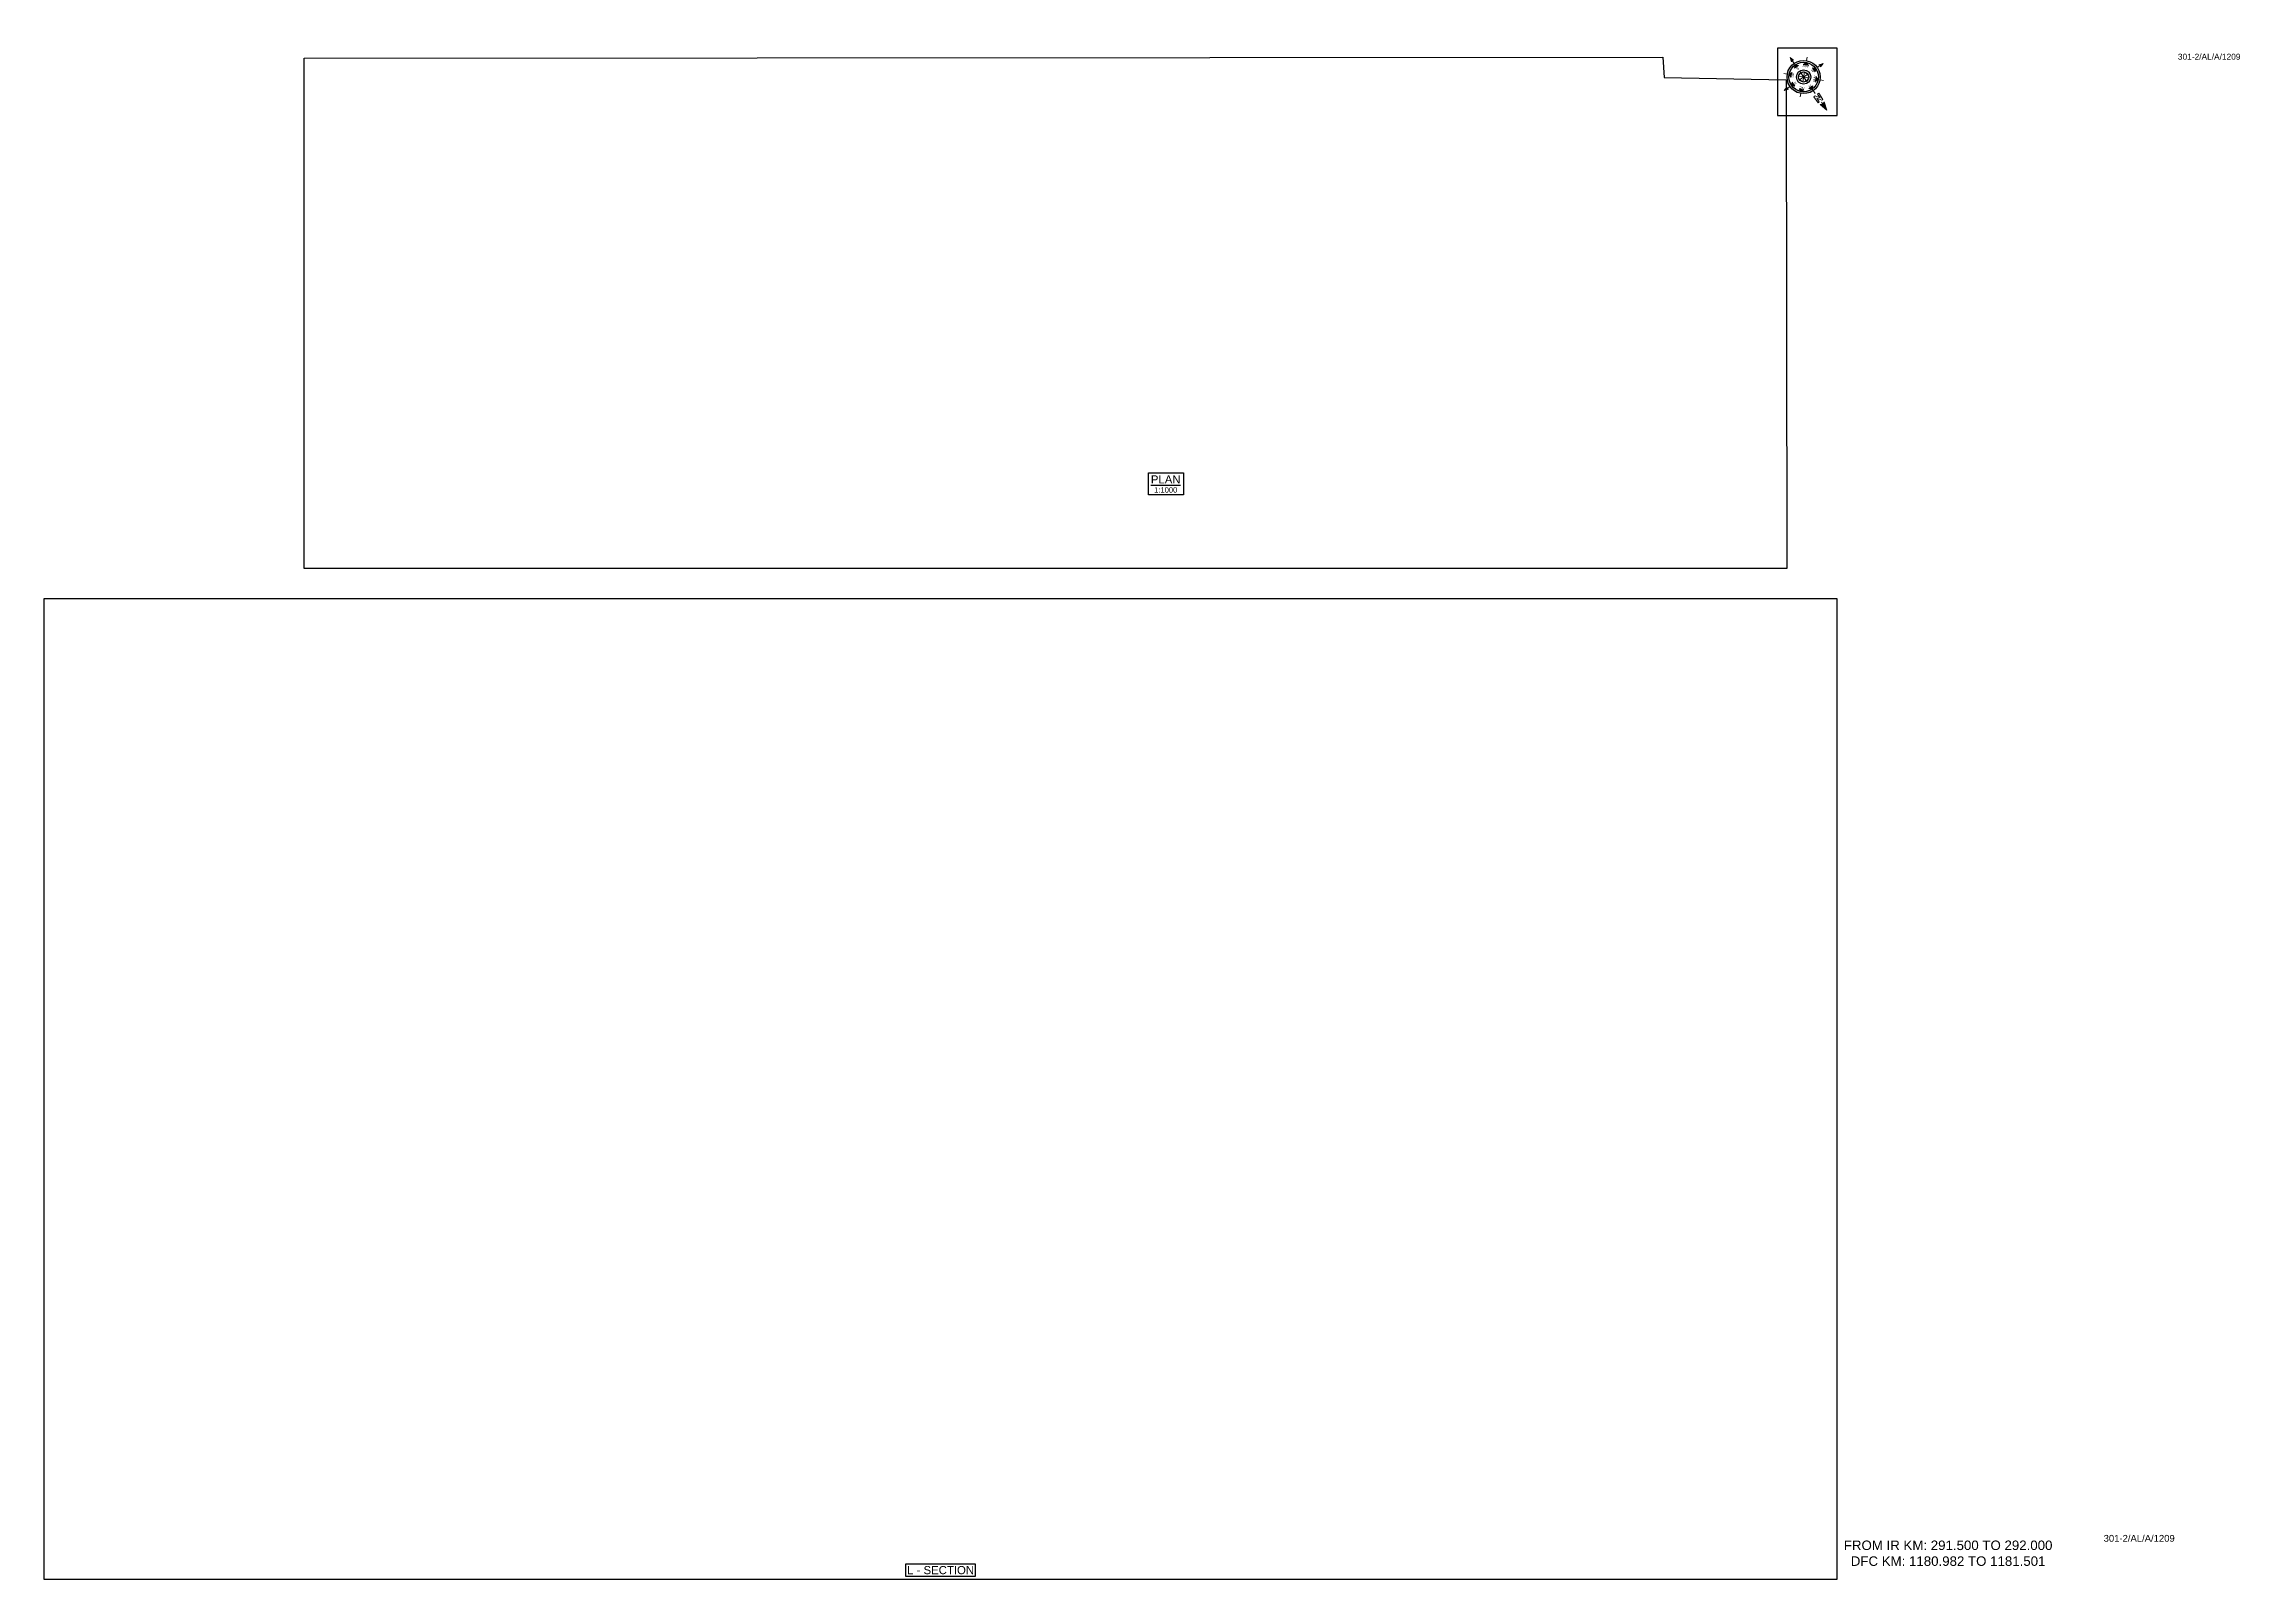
# Paper-space layout '1209' of a CAD drawing. Header units: metres. Extents: x 15 to 824, y 15 to 581.
import ezdxf
from ezdxf.enums import TextEntityAlignment as Align

# ---------------------------------------------------------------- set-up
doc = ezdxf.new("R2010")
doc.units = ezdxf.units.M
doc.header["$MEASUREMENT"] = 0
doc.layers.get('Defpoints').update_dxf_attribs({"color": 5})
doc.layers.add('title', color=7, linetype='Continuous')
doc.styles.get("Standard").update_dxf_attribs({"font": 'arial.ttf'})
doc.styles.add('Style-Arial', font='arial.ttf')

# ---------------------------------------------------------------- blocks, each defined once
blk = doc.blocks.new('N')
for points in [[(0, 8.41), (-0.49, 6.68), (0, 6.93)], [(0.49, 6.68), (0, 6.93), (0, 8.41)], [(-4.93, 0), (-4.07, 0.25), (-4.19, 0)], [(-4.07, -0.25), (-4.19, 0), (-4.93, 0)], [(-3.08, 0), (-2.59, 0.49), (-2.59, -0.49)], [(-2.18, 2.18), (-1.48, 2.18), (-2.18, 1.48)], [(0, 3.08), (0.49, 2.59), (-0.49, 2.59)], [(2.18, 2.18), (2.18, 1.48), (1.48, 2.18)], [(3.08, 0), (2.59, -0.49), (2.59, 0.49)], [(4.07, 0.25), (4.19, 0), (4.93, 0)], [(4.93, 0), (4.07, -0.25), (4.19, 0)], [(-2.18, -2.18), (-2.18, -1.48), (-1.48, -2.18)], [(0, -3.08), (-0.49, -2.59), (0.49, -2.59)], [(0, -4.93), (-0.25, -4.07), (0, -4.19)], [(0.25, -4.07), (0, -4.19), (0, -4.93)], [(2.18, -2.18), (1.48, -2.18), (2.18, -1.48)]]:
    blk.add_hatch(color=7).paths.add_polyline_path(points, flags=0)
h = blk.add_hatch(color=7)
h.paths.add_polyline_path([(0, -3.08), (0, -3.46, 1), (0, 3.46), (0, 3.08, -1)])
h.paths.add_polyline_path([(0, 1.05), (0, 1.48, 1), (0, -1.48), (0, -1.05, -1)])
at = {"color": 7, "linetype": 'ByBlock', "lineweight": 13}
for p, q in [((-0.61, 4.57), (-0.61, 6.12)), ((-0.61, 6.12), (-0.3, 6.12)), ((-0.3, 6.12), (0.32, 5.19)), ((0.32, 4.57), (-0.3, 5.5)), ((-0.3, 5.5), (-0.3, 4.57)), ((0.32, 5.19), (0.32, 6.12)), ((0.32, 6.12), (0.64, 6.12)), ((0.64, 6.12), (0.64, 4.57))]:
    blk.add_line(p, q, dxfattribs=at)
at = {"color": 7, "lineweight": 13}
for p, q in [((0, 6.41), (0, 7.28)), ((-3.46, 0), (-4.19, 0)), ((-2.45, 2.45), (-2.97, 2.97)), ((1.05, 0), (-1.05, 0)), ((-1.05, 0), (1.05, 0)), ((-0.74, 0.74), (0.74, -0.74)), ((0.74, 0.74), (-0.74, -0.74)), ((0.74, -0.74), (-0.74, 0.74)), ((-0.74, -0.74), (0.74, 0.74)), ((0, 3.46), (0, 4.19)), ((0, 3.46), (0, 3.08)), ((0, 1.05), (0, 1.48)), ((0, 1.05), (0, -1.05)), ((0, -1.05), (0, 1.05)), ((2.45, 2.45), (2.97, 2.97)), ((3.46, 0), (4.19, 0)), ((-2.45, -2.45), (-2.97, -2.97)), ((0, -1.05), (0, -1.48)), ((0, -3.46), (0, -3.08)), ((0, -3.46), (0, -4.19)), ((2.45, -2.45), (2.97, -2.97))]:
    blk.add_line(p, q, dxfattribs=at)
for points in [[(0, 8.41), (-0.49, 6.68), (0, 6.93), (0, 6.93)], [(0.49, 6.68), (0, 6.93), (0, 8.41), (0, 8.41)], [(-4.93, 0), (-4.07, 0.25), (-4.19, 0), (-4.19, 0)], [(-4.07, -0.25), (-4.19, 0), (-4.93, 0), (-4.93, 0)], [(-3.08, 0), (-2.59, 0.49), (-2.59, -0.49), (-2.59, -0.49)], [(-2.18, 2.18), (-1.48, 2.18), (-2.18, 1.48), (-2.18, 1.48)], [(0, 3.08), (0.49, 2.59), (-0.49, 2.59), (-0.49, 2.59)], [(2.18, 2.18), (2.18, 1.48), (1.48, 2.18), (1.48, 2.18)], [(3.08, 0), (2.59, -0.49), (2.59, 0.49), (2.59, 0.49)], [(4.07, 0.25), (4.19, 0), (4.93, 0), (4.93, 0)], [(4.93, 0), (4.07, -0.25), (4.19, 0), (4.19, 0)], [(-2.18, -2.18), (-2.18, -1.48), (-1.48, -2.18), (-1.48, -2.18)], [(0, -3.08), (-0.49, -2.59), (0.49, -2.59), (0.49, -2.59)], [(0, -4.93), (-0.25, -4.07), (0, -4.19), (0, -4.19)], [(0.25, -4.07), (0, -4.19), (0, -4.93), (0, -4.93)], [(2.18, -2.18), (1.48, -2.18), (2.18, -1.48), (2.18, -1.48)]]:
    blk.add_lwpolyline(points, close=True, dxfattribs=at)
at = {"color": 7, "linetype": 'ByBlock', "lineweight": 13}
for points in [[(-0.3, 4.57), (-0.61, 4.57)], [(0.32, 4.57), (0.64, 4.57)]]:
    blk.add_lwpolyline(points, dxfattribs=at)
at = {"color": 7}
for radius in [3.46, 3.08, 1.48, 1.05]:
    blk.add_circle((0, 0), radius, dxfattribs=at)
for s, rotation, p in [('W', 90, (-2.1, 0)), ('NW', 45, (-1.48, 1.48)), ('NE', 315, (1.48, 1.48)), ('E', 270, (1.97, 0)), ('SW', 135, (-1.48, -1.48)), ('SE', 225, (1.48, -1.48))]:
    blk.add_text(s, height=0.6, rotation=rotation, dxfattribs=at).set_placement(p, align=Align.CENTER)
for s, p in [('N', (0, 2.1)), ('S', (0, -2.47))]:
    blk.add_text(s, height=0.6, dxfattribs=at).set_placement(p, align=Align.CENTER)

psp = doc.layouts.new('1209')

# ---------------------------------------------------------------- linework, layer by layer
psp.add_lwpolyline([(332.72, 16), (332.72, 20.6), (358.25, 20.6), (358.25, 16)], close=True)
at = {"layer": 'Defpoints'}
psp.add_lwpolyline([(14.99, 15), (676, 15), (676, 376.16), (15.01, 376.16)], close=True, dxfattribs=at)
at = {"layer": 'title', "color": 7, "linetype": 'Continuous', "lineweight": -3}
psp.add_lwpolyline([(422.09, 422.57), (434.98, 422.57), (434.98, 414.42), (422.09, 414.42)], close=True, dxfattribs=at)

# ---------------------------------------------------------------- texts
at = {"style": 'Style-Arial'}
for height, p in [(2.2, (801.57, 574.76)), (2.5, (774.19, 28.76))]:
    psp.add_text('301-2/AL/A/1209', height=height, dxfattribs=at).set_placement(p)
at = {"insert": (674.74, 29.19), "char_height": 3.5, "attachment_point": 1, "style": 'Style-Arial'}
psp.add_mtext_dynamic_manual_height_columns('\\pxqc;FROM IR KM: 291.500 TO 292.000\\P{\\C1;DFC KM: 1180.982 TO 1181.501 }', width=84.2726, gutter_width=17.5, heights=[0], dxfattribs=at)
at = {"layer": 'title', "color": 7, "linetype": 'Continuous', "lineweight": -3, "style": 'Style-Arial'}
for s, height, p in [('%%UPLAN', 3, (428.48, 420.13)), ('1:1000', 2, (428.48, 416.27))]:
    psp.add_text(s, height=height, dxfattribs=at).set_placement(p, align=Align.MIDDLE)
at = {"layer": 'title', "style": 'Style-Arial'}
psp.add_text('L - SECTION', height=3, rotation=0.00006, dxfattribs=at).set_placement((345.5, 18.3), align=Align.MIDDLE_CENTER)

# ---------------------------------------------------------------- viewports
at = {"layer": 'Defpoints'}
vp = psp.add_viewport(center=(345.5, 195.58), size=(661.01, 361.1609), view_center_point=(27214.67, -12059.02), view_height=361.1609, dxfattribs=at)
vp.dxf.flags = 0x10000  # cut along an outline
vp.dxf.clipping_boundary_handle = psp.add_lwpolyline([(14.99, 15), (676, 15), (676, 376.16), (15.01, 376.16)], format="xyb", close=True, dxfattribs={"invisible": 1}).dxf.handle

# ---------------------------------------------------------------- wipeouts: each hides what was drawn before it
psp.add_wipeout([(653.96, 579), (676, 579), (676, 554.19), (653.96, 554.19)])

# ---------------------------------------------------------------- next in the draw order: linework, layer by layer
psp.add_lwpolyline([(676, 579), (653.96, 579), (653.96, 554.19), (676, 554.19)], close=True)
psp.add_lwpolyline([(110.91, 575.3), (611.74, 575.66), (612.2, 568.17), (657.19, 567.34), (657.45, 387.34), (110.94, 387.26)], close=True, dxfattribs=at)

# ---------------------------------------------------------------- next in the draw order: block references
at = {"xscale": 1.771541522973351, "yscale": 1.771541522973351, "zscale": 1.771541522973351, "rotation": 215.1222936235771}
psp.add_blockref('N', (663.62, 568.39), dxfattribs=at)

# ---------------------------------------------------------------- next in the draw order: viewports
at = {"layer": 'Defpoints', "view_twist_angle": 215.12229362}
vp = psp.add_viewport(center=(384.18, 481.46), size=(546.54, 188.3954), view_center_point=(1408828.47, -3135199.44), view_height=188.3955, status=3, dxfattribs=at)
vp.dxf.flags = 0x10000  # cut along an outline
vp.dxf.clipping_boundary_handle = psp.add_lwpolyline([(110.91, 575.3), (611.74, 575.66), (612.2, 568.17), (657.19, 567.34), (657.45, 387.34), (110.94, 387.26)], format="xyb", close=True, dxfattribs={"invisible": 1}).dxf.handle

doc.saveas('drawing.dxf')
